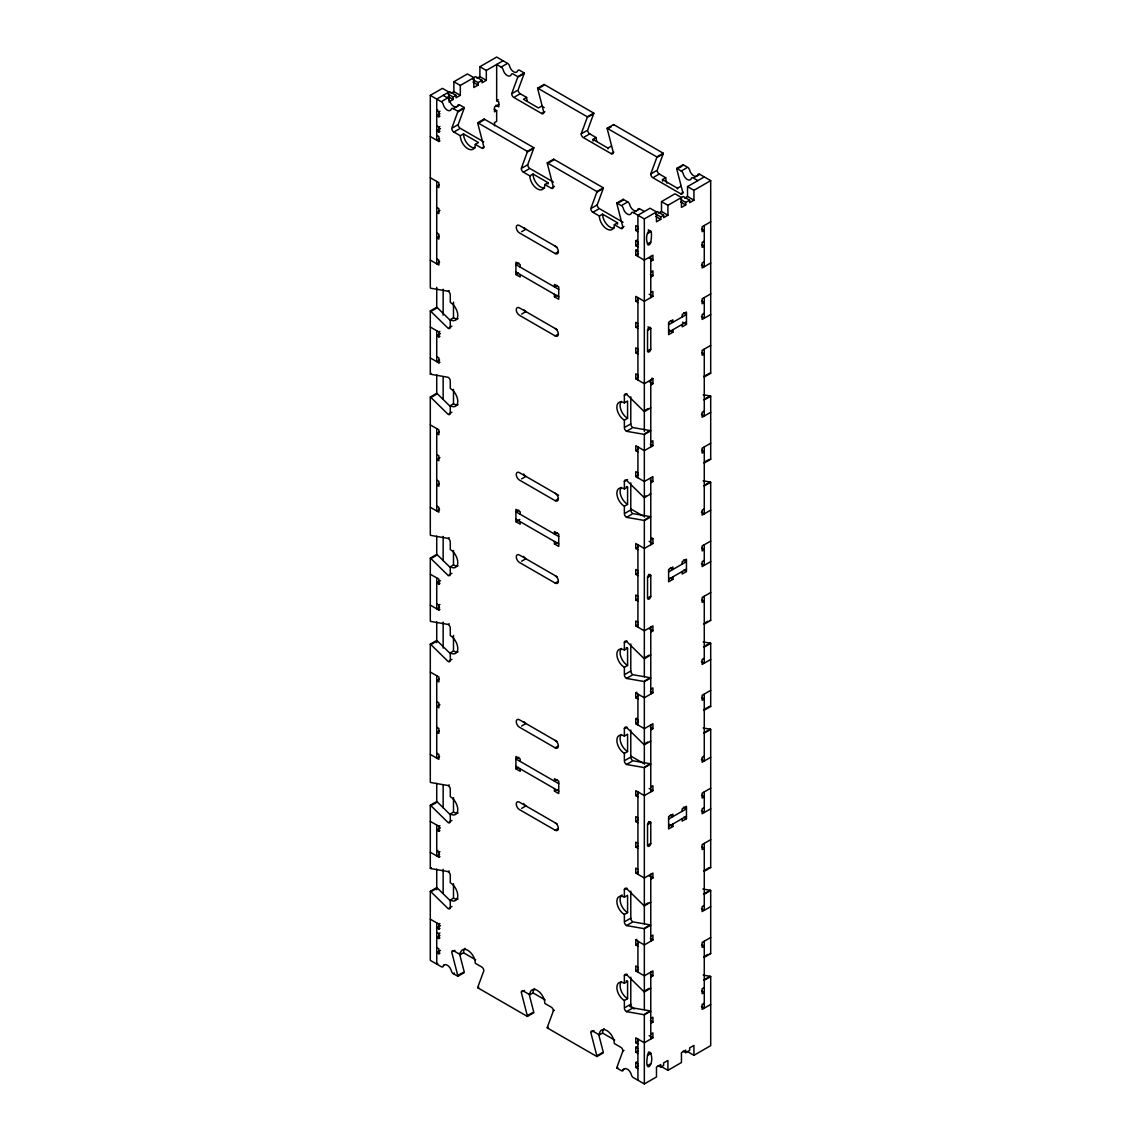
<?xml version="1.0" encoding="UTF-8"?>
<svg xmlns="http://www.w3.org/2000/svg" width="1141" height="1141" viewBox="0 0 1141 1141"><rect width="100%" height="100%" fill="white"/><g stroke="black" fill="none" stroke-linecap="round" stroke-linejoin="round"><path stroke-width="1.5" d="M443.15 95.359L447.657 97.969A3.024 1.754 60 0 1 449.682 100.779A6.047 3.494 60 0 0 453.719 106.398A6.047 3.494 60 0 0 457.755 105.443A3.024 1.754 60 0 1 459.766 104.958L464.287 107.554L457.869 111.262A3.024 1.754 60 0 1 457.769 111.918L451.75 128.334A3.024 1.754 60 0 0 453.89 132.042L460.308 135.75A10.597 6.119 60 0 0 467.796 148.715A10.597 6.119 60 0 0 475.284 144.394L478.507 142.539L463.517 133.896L460.308 135.75M452.82 127.706L458.169 124.626L464.202 108.21A3.024 1.754 60 0 0 464.287 107.554M596.714 141.07A10.597 6.119 60 0 1 596.187 137.576L589.769 133.868A3.024 1.754 60 0 1 587.629 130.16L593.648 113.758A3.024 1.754 60 0 0 593.734 113.102L544.086 84.434L537.668 88.142A3.024 1.754 60 0 0 537.753 88.898L543.786 112.26A3.024 1.754 60 0 1 541.647 113.501L513.821 97.441A3.024 1.754 60 0 1 511.681 93.733L517.7 77.317A3.024 1.754 60 0 0 517.8 76.661L524.218 72.967L519.697 70.357A3.024 1.754 60 0 0 517.686 70.842A6.047 3.494 60 0 1 513.65 71.797A6.047 3.494 60 0 1 509.613 66.178A3.024 1.754 60 0 0 507.588 63.368L496.663 57.05L479.89 66.734L479.89 76.618L486.308 80.326L486.308 70.442L503.081 60.758M524.218 72.967A3.024 1.754 60 0 1 524.118 73.609L518.1 90.025A3.024 1.754 60 0 0 520.239 93.733L526.657 97.441A10.597 6.119 60 0 0 527.185 100.921M482.786 147.489L483.855 146.861L477.822 123.499A3.024 1.754 60 0 1 477.737 122.743L484.155 119.035L533.817 147.702L527.384 151.411A3.024 1.754 60 0 1 527.299 152.067L521.266 168.469A3.024 1.754 60 0 0 523.405 172.177L529.838 175.885A10.597 6.119 60 0 0 537.325 188.864A10.597 6.119 60 0 0 544.813 184.542L548.022 182.688L533.047 174.031L529.838 175.885M522.336 167.855L527.698 164.76L533.717 148.359A3.024 1.754 60 0 0 533.817 147.702M666.929 183.159A10.597 6.119 60 0 1 665.716 177.725L659.284 174.017A3.024 1.754 60 0 1 657.145 170.309L663.178 153.892A3.024 1.754 60 0 0 663.263 153.236L613.616 124.569L607.183 128.277A3.024 1.754 60 0 0 607.283 129.033L613.302 152.409A3.024 1.754 60 0 1 611.162 153.65L583.336 137.576A3.024 1.754 60 0 1 581.197 133.868L587.23 117.466A3.024 1.754 60 0 0 587.315 116.81L593.734 113.102M544.813 184.542L551.231 188.236A3.024 1.754 60 0 0 553.371 187.01L547.352 163.634A3.024 1.754 60 0 1 547.266 162.878L553.685 159.169L603.332 187.837L596.914 191.545A3.024 1.754 60 0 1 596.829 192.201L590.796 208.618A3.024 1.754 60 0 0 592.935 212.326L599.353 216.02A10.597 6.119 60 0 0 606.855 228.999A10.597 6.119 60 0 0 614.343 224.677L617.552 222.823L602.576 214.166L599.353 216.02M591.865 207.99L597.214 204.909L603.247 188.493A3.024 1.754 60 0 0 603.332 187.837M704.724 375.902L703.655 376.53A3.024 1.754 60 0 0 704.268 376.986L710.7 373.278L710.7 180.62L699.761 174.302A3.024 1.754 60 0 0 697.736 174.787A6.047 3.494 60 0 1 693.699 175.757A6.047 3.494 60 0 1 689.663 170.137A3.024 1.754 60 0 0 687.652 167.313L683.131 164.718L676.713 168.426A3.024 1.754 60 0 0 676.798 169.182L682.831 192.544A3.024 1.754 60 0 1 680.692 193.785L652.866 177.725A3.024 1.754 60 0 1 650.727 174.017L656.76 157.601A3.024 1.754 60 0 0 656.845 156.945L663.263 153.236M554.44 1010.213L553.371 1010.84L547.352 1027.242A3.024 1.754 60 0 0 547.266 1027.898L596.914 1056.566L603.332 1052.858A3.024 1.754 60 0 0 603.247 1052.102L598.725 1034.573M623.97 1050.362L622.9 1050.975L616.882 1067.391A3.024 1.754 60 0 0 616.782 1068.033L621.303 1070.643A3.024 1.754 60 0 0 623.314 1070.158A6.047 3.494 60 0 1 627.35 1069.203A6.047 3.494 60 0 1 631.387 1074.822A3.024 1.754 60 0 0 633.412 1077.632L644.337 1083.95L656.474 1076.947L656.474 1067.063L660.753 1064.596L660.753 1067.063L658.186 1065.58M449.212 290.627L448.142 291.24L430.913 288.259A3.024 1.754 60 0 1 430.3 288.003L430.3 95.359L442.437 88.356L448.855 92.064L448.855 100.294M453.876 81.753L460.308 85.447L460.308 95.345L453.876 91.637L453.876 81.753L467.411 73.937L473.829 77.645L473.829 87.529L478.108 85.062L478.108 82.594L472.973 79.628M448.855 92.064L436.732 99.067L436.732 140.257L439.585 138.603M460.308 85.447L475.612 76.618L482.03 80.326L482.03 82.794L486.308 80.326M451.023 93.277L453.876 91.637M477.038 78.258L479.89 76.618M442.309 101.05L447.657 97.969M495.95 105.243L498.802 106.897L498.802 101.948L496.663 100.708L496.663 64.467L501.17 67.077L506.518 63.982M447.999 94.033L453.134 96.999L456.029 95.345L456.029 97.812L460.308 95.345M478.108 82.594L482.03 80.326M448.855 101.948L453.134 99.481L453.134 96.999M437.802 109.978L436.732 110.591L438.871 111.832L439.941 111.219M439.941 113.686L436.732 115.541L438.871 116.781L439.941 116.154M430.3 95.359L441.239 101.677A3.024 1.754 60 0 1 443.264 104.487A6.047 3.494 60 0 0 447.301 110.107A6.047 3.494 60 0 0 451.337 109.151A3.024 1.754 60 0 1 453.348 108.666L458.696 105.571M457.769 111.918L463.132 108.837M518.77 76.704L524.118 73.609M436.732 125.838L438.871 127.079L439.941 126.451M440.469 128.619L436.732 130.787L438.871 132.014L439.941 131.4M496.663 100.708L498.26 99.78M511.681 93.733L517.03 90.638M498.802 104.416L494.524 106.897L494.524 111.832L496.663 110.606L496.663 121.303L494.524 122.543L494.524 125.838M453.89 132.042L459.238 128.947M514.891 96.814L520.239 93.733M430.3 136.549L438.871 141.498L439.941 140.871M478.892 122.886L484.24 119.791A3.024 1.754 60 0 1 484.155 119.035M538.823 88.285L541.761 86.588M542.032 86.431L543.102 85.803M526.657 97.441L523.448 99.296L538.424 107.939L541.647 106.084L544.214 107.568M541.647 113.501L544.856 111.647M439.299 184.913L436.732 186.397L438.871 187.623L438.871 182.688L430.3 177.739M527.299 152.067L532.647 148.972M588.3 116.838L593.648 113.758M439.941 210.486L436.732 212.34L438.871 213.581L438.871 208.632L436.732 207.391M581.197 133.868L586.56 130.787M523.405 172.177L528.768 169.096M584.406 136.963L589.769 133.868M549.491 162.407L553.77 159.925A3.024 1.754 60 0 1 553.685 159.169M608.353 128.42L611.291 126.722M593.092 141.085A10.597 6.119 60 0 1 592.978 139.43L596.187 137.576M439.299 236.401L436.732 237.884L438.871 239.111L438.871 234.176L436.732 232.935M607.925 148.843A10.597 6.119 60 0 0 607.953 148.088L611.162 146.233M552.301 187.623L554.44 186.397M611.162 153.65L613.844 152.095M439.585 262.188L436.732 263.828L436.732 181.448M521.622 231.694L525.915 229.227A4.535 2.624 60 0 1 524.147 227.615M596.829 192.201L602.177 189.121M657.829 156.987L663.178 153.892M650.727 174.017L656.075 170.922M592.935 212.326L598.283 209.231M653.936 177.097L659.284 174.017M614.343 224.677L620.761 228.385A3.024 1.754 60 0 0 622.9 227.145L616.882 203.783A3.024 1.754 60 0 1 616.782 203.027L623.2 199.318L627.721 201.914A3.024 1.754 60 0 1 629.732 204.738A6.047 3.494 60 0 0 636.25 210.871M450.253 406.438L437.345 393.759A3.024 1.754 60 0 0 436.732 393.303L430.3 396.997A3.024 1.754 60 0 1 430.913 397.467L448.142 414.368A3.024 1.754 60 0 0 450.281 413.128L450.281 405.711A10.597 6.119 60 0 0 457.769 401.39A10.597 6.119 60 0 0 450.281 388.411L450.281 380.994A3.024 1.754 60 0 0 448.142 377.3L430.913 374.305A3.024 1.754 60 0 1 430.3 374.063L430.3 310.951L436.732 307.243A3.024 1.754 60 0 1 437.345 307.699L450.253 320.379M619.021 202.542L622.23 200.688M677.868 168.554L682.161 166.087M430.3 310.951A3.024 1.754 60 0 1 430.913 311.407L436.276 308.327M662.621 181.219A10.597 6.119 60 0 1 662.493 179.579L665.716 177.725M518.77 263L515.917 264.655L558.733 289.372M622.373 205.009L627.721 201.914M676.713 168.426L681.234 171.022L686.582 167.941M520.196 267.122L520.196 264.655L515.917 262.188L515.917 274.539L518.485 273.056M557.122 247.255L519.483 225.519A4.535 2.624 60 0 0 516.274 227.373A4.535 2.624 60 0 0 519.483 232.935L555.168 253.53L558.02 251.89M616.782 203.027L621.303 205.622A3.024 1.754 60 0 1 623.314 208.432A6.047 3.494 60 0 0 627.35 214.066A6.047 3.494 60 0 0 631.387 213.096A3.024 1.754 60 0 1 633.412 212.611L638.76 209.53M694.413 177.397L699.761 174.302M677.454 188.978A10.597 6.119 60 0 0 677.483 188.222L680.692 186.368M430.913 311.407L448.142 328.308A3.024 1.754 60 0 0 450.281 327.082L450.281 319.665L453.49 317.811A10.597 6.119 60 0 0 458.097 318.639M661.495 201.615L667.913 205.323L667.913 215.207L661.495 211.499L661.495 201.615L675.016 193.799L681.448 197.507L681.448 207.391L685.727 204.924L685.727 202.456L680.592 199.49M710.7 180.62L693.928 190.305L693.928 200.188L687.51 196.48L687.51 186.596L704.268 176.912M430.3 327.053L438.871 332.002L439.941 331.389M621.831 227.772L623.97 226.531M680.692 193.785L683.373 192.244M449.212 327.695L451.893 326.155M440.469 333.543L436.732 335.711L438.871 336.952L439.941 336.324M633.412 212.611L644.337 218.929L656.474 211.926L656.474 221.81L660.753 219.343L660.753 216.876L655.619 213.909M667.913 205.323L683.231 196.48L689.649 200.188L689.649 202.656L693.928 200.188M658.642 213.139L661.495 211.499M684.657 198.135L687.51 196.48M637.919 226.759L635.779 225.519L635.779 230.468L638.461 228.913M660.753 216.876L663.634 215.207L663.634 217.674L667.913 215.207M685.727 202.456L689.649 200.188M557.022 285.407L554.44 286.89L554.44 284.423L558.733 286.89L558.733 299.256L554.44 296.788L554.44 294.307M647.546 233.548L650.769 231.694L648.63 230.468M637.919 246.941L635.779 245.7L635.779 240.765L636.849 240.138M635.779 245.7L638.461 244.16M439.585 360.014L436.732 361.654L436.732 330.762M521.622 314.089L525.915 311.607A4.535 2.624 60 0 1 524.147 309.995M430.3 357.946L438.871 362.895L439.941 362.282M554.44 296.788L557.022 295.305M650.769 261.36L652.909 260.119L652.909 255.185L644.337 260.119L635.779 255.185L635.779 250.236L636.849 249.622M647.546 243.846L650.769 241.992C654.335 221.753 643.339 232.365 647.546 243.846A2.268 1.312 -60 0 0 649.158 244.773A2.268 1.312 -60 0 0 650.769 241.992M635.779 255.185L638.461 253.63M430.3 374.063L431.384 373.435M710.7 221.81L702.129 226.759L702.129 231.694L704.268 230.468L701.701 228.984M430.913 397.467L436.276 394.372M650.769 272.071L652.909 270.831L652.909 275.78L650.769 277.006M704.268 241.179L702.129 242.405L702.129 247.355L704.268 246.114L701.701 244.63M557.122 329.635L519.483 307.899A4.535 2.624 60 0 0 516.274 309.753A4.535 2.624 60 0 0 519.483 315.315L555.168 335.91L558.02 334.27M450.281 405.711L453.49 403.857A10.597 6.119 60 0 0 458.097 404.698M650.769 292.666L652.909 291.426L652.909 296.375L644.337 301.31L635.779 296.375L635.779 301.31L638.347 299.826M704.268 261.774L702.129 263L702.129 267.95L710.7 263M449.212 413.741L451.893 412.201M439.299 432.054L436.732 433.537L438.871 434.778L438.871 429.829L430.3 424.894M637.919 323.559L635.779 322.318L635.779 327.267L638.347 325.784M647.546 330.348L650.769 328.494A2.268 1.312 -60 0 0 649.158 327.567A2.268 1.312 -60 0 0 647.546 330.348L647.546 350.943A2.268 1.312 -60 0 0 649.158 351.87A2.268 1.312 -60 0 0 650.769 349.089L650.769 328.494L647.903 326.854M710.7 293.893L702.129 298.842L702.129 303.791L704.268 302.55L701.701 301.067M668.597 324.786L686.44 314.488L683.587 312.848M439.941 457.641L436.732 459.495L438.871 460.722L438.871 455.787L436.732 454.546M668.597 332.202L686.44 321.905M637.919 349.089L635.779 347.862L635.779 352.797L638.347 351.314M704.268 313.262L702.129 314.488L702.129 319.437L710.7 314.488M672.89 329.72L672.89 332.202L668.612 334.67L668.612 322.318L672.89 319.837L672.89 322.318L670.323 320.835M682.175 316.956L682.175 314.488L686.454 312.021L686.454 324.372L682.175 326.839L682.175 324.372M647.546 350.943L650.769 349.089M439.299 483.542L436.732 485.025L438.871 486.266L438.871 481.317L436.732 480.09M637.919 375.047L635.779 373.806L635.779 378.755L638.347 377.272M650.769 384.931L652.909 383.69L652.909 378.755L644.337 383.69L635.779 378.755M710.7 345.395L702.129 350.33L702.129 355.279L704.268 354.038L701.701 352.555M630.788 396.826L630.788 423.882A3.024 1.754 60 0 0 632.927 427.59L650.156 430.571A3.024 1.754 60 0 1 650.769 430.813L644.337 434.521A3.024 1.754 60 0 0 643.724 434.279L626.509 431.298A3.024 1.754 60 0 1 624.369 427.59L624.369 420.173A10.597 6.119 60 0 1 616.867 407.194A10.597 6.119 60 0 1 624.369 402.873L624.369 395.456L627.037 393.916M439.585 509.328L436.732 510.983L436.732 428.602M624.369 402.873L627.579 401.019L627.579 418.319L624.369 420.173M521.622 478.849L525.915 476.382A4.535 2.624 60 0 1 524.732 475.44M624.369 395.456A3.024 1.754 60 0 1 626.509 394.215L643.724 411.131L647.746 408.806M705.794 375.289L706.864 374.676M707.948 374.048L709.017 373.435M625.439 426.962L630.788 423.882M626.509 431.298L631.857 428.203M430.3 396.997L430.3 535.158A3.024 1.754 60 0 0 430.913 535.414L448.142 538.395L449.212 537.768M644.793 433.651L650.156 430.571M704.724 399.05L710.087 395.97A3.024 1.754 60 0 1 710.7 396.212L710.7 459.324L704.268 463.032A3.024 1.754 60 0 1 703.812 462.704M449.212 623.827L448.142 624.441L430.913 621.46A3.024 1.754 60 0 1 430.3 621.203L430.3 558.106L436.732 554.398A3.024 1.754 60 0 1 437.345 554.854L450.253 567.533M710.7 396.212L704.268 399.92A3.024 1.754 60 0 0 703.655 399.678M430.3 558.106A3.024 1.754 60 0 1 430.913 558.562L436.276 555.467M518.77 510.155L515.917 511.796L558.733 536.512M650.769 441.981L652.909 440.74L652.909 445.689L644.337 450.638L635.779 445.689L635.779 450.638L638.461 449.083M704.268 411.088L702.129 412.329L702.129 417.264L710.7 412.329M520.196 514.277L520.196 511.796L515.917 509.328L515.917 521.694L519.768 519.469M558.605 495.251L519.483 472.674A4.535 2.624 60 0 0 516.274 474.528A4.535 2.624 60 0 0 519.483 480.09L555.168 500.685L558.02 499.031M430.913 558.562L448.142 575.463A3.024 1.754 60 0 0 450.281 574.223L450.281 566.806L453.49 564.952A10.597 6.119 60 0 0 458.097 565.793M449.212 574.85L451.893 573.295M440.469 580.698L436.732 582.851L438.871 584.092L439.941 583.479M630.788 482.871L630.788 509.927A3.024 1.754 60 0 0 632.927 513.635L650.156 516.616A3.024 1.754 60 0 1 650.769 516.873L644.337 520.581A3.024 1.754 60 0 0 643.724 520.325L626.509 517.344A3.024 1.754 60 0 1 624.369 513.635L624.369 506.219A10.597 6.119 60 0 1 616.867 493.24A10.597 6.119 60 0 1 624.369 488.918L624.369 481.502L627.579 479.648M637.919 472.873L635.779 471.632L635.779 476.581L638.461 475.041M624.369 488.918L627.579 487.064L627.579 504.365L624.369 506.219M710.7 443.221L702.129 448.156L702.129 453.105L704.268 451.865L701.701 450.381M557.022 532.562L554.44 534.045L554.44 531.578L558.733 534.045L558.733 546.396L554.44 543.929L554.44 541.462M436.732 603.86L438.871 605.101L439.941 604.488M650.769 482.757L652.909 481.531L652.909 476.581L644.337 481.531L635.779 476.581M439.585 607.155L436.732 608.809L436.732 577.917M521.622 561.229L525.915 558.762A4.535 2.624 60 0 1 523.633 556.366M430.3 605.101L438.871 610.05L439.941 609.422M554.44 543.929L557.022 542.446M644.793 496.563L645.877 495.936M704.724 461.962L705.794 461.335M706.336 461.035L709.017 459.481M625.439 513.022L630.788 509.927M626.509 517.344L631.857 514.249M644.793 519.711L650.156 516.616M704.724 485.11L710.087 482.015A3.024 1.754 60 0 1 710.7 482.272L710.7 620.419L704.268 624.127A3.024 1.754 60 0 1 703.655 623.671M449.212 784.922L448.142 785.536L430.913 782.555A3.024 1.754 60 0 1 430.3 782.312L430.3 644.152L436.732 640.443A3.024 1.754 60 0 1 437.345 640.9L450.253 653.579M710.7 482.272L704.268 485.98A3.024 1.754 60 0 0 703.655 485.724M430.3 644.152A3.024 1.754 60 0 1 430.913 644.608L436.276 641.513M557.122 576.775L519.483 555.054A4.535 2.624 60 0 0 516.274 556.908A4.535 2.624 60 0 0 519.483 562.47L555.168 583.065L558.02 581.411M430.913 644.608L448.142 661.509A3.024 1.754 60 0 0 450.281 660.282L450.281 652.866L453.49 651.012A10.597 6.119 60 0 0 458.097 651.839M651.839 537.953L652.909 538.581L652.909 543.515L644.337 548.464L635.779 543.515L635.779 548.464L638.347 546.981M650.769 539.807L652.909 538.581M704.268 508.915L702.129 510.155L702.129 515.09L710.7 510.155M449.212 660.896L451.893 659.355M439.299 679.209L436.732 680.692L438.871 681.919L438.871 676.984L430.3 672.035M637.919 570.7L635.779 569.473L635.779 574.408L638.347 572.925M647.546 577.503L650.769 575.649A2.268 1.312 -60 0 0 649.158 574.722A2.268 1.312 -60 0 0 647.546 577.503L647.546 598.098A2.268 1.312 -60 0 0 649.158 599.025A2.268 1.312 -60 0 0 650.769 596.244L650.769 575.649L648.63 574.408M710.7 541.048L702.129 545.997L702.129 550.932L704.268 549.691L701.701 548.208M668.597 571.941L686.44 561.643L683.587 559.989M439.941 704.781L436.732 706.636L438.871 707.876L438.871 702.927L436.732 701.701M668.597 579.357L686.44 569.059M637.919 596.244L635.779 595.003L635.779 599.952L638.347 598.469M704.268 560.402L702.129 561.643L702.129 566.592L710.7 561.643M672.89 576.875L672.89 579.343L668.612 581.824L668.612 569.459L672.89 566.991L672.89 569.459L670.323 567.976M682.175 564.11L682.175 561.629L686.454 559.161L686.454 571.527L682.175 573.994L682.175 571.527M647.546 598.098L650.769 596.244M439.299 730.696L436.732 732.18L438.871 733.406L438.871 728.471L436.732 727.231M637.919 622.187L635.779 620.961L635.779 625.896L638.347 624.412M710.7 592.536L702.129 597.485L702.129 602.419L704.268 601.193L701.701 599.71M630.788 643.966L630.788 671.022A3.024 1.754 60 0 0 632.927 674.73L650.156 677.711A3.024 1.754 60 0 1 650.769 677.968L644.337 681.676A3.024 1.754 60 0 0 643.724 681.419L626.509 678.439A3.024 1.754 60 0 1 624.369 674.73L624.369 667.314A10.597 6.119 60 0 1 616.867 654.349A10.597 6.119 60 0 1 624.369 650.013L624.369 642.597L627.037 641.057M650.769 632.085L652.909 630.845L652.909 625.896L644.337 630.845L635.779 625.896M439.585 756.483L436.732 758.123L436.732 675.743M624.369 650.013L627.579 648.159L627.579 665.46L624.369 667.314M521.622 726.004L525.915 723.522A4.535 2.624 60 0 1 524.147 721.911M624.369 642.597A3.024 1.754 60 0 1 626.509 641.37L643.724 658.271L649.086 655.176M704.724 623.057L707.948 621.203M625.439 674.117L630.788 671.022M626.509 678.439L631.857 675.344M644.793 680.806L650.156 677.711M704.724 646.205L710.087 643.11A3.024 1.754 60 0 1 710.7 643.367L710.7 706.479L704.268 710.187A3.024 1.754 60 0 1 703.655 709.731L704.724 709.103M710.7 643.367L704.268 647.075A3.024 1.754 60 0 0 703.655 646.819M449.212 870.968L448.142 871.596L430.913 868.601A3.024 1.754 60 0 1 430.3 868.358L430.3 805.246L436.732 801.538A3.024 1.754 60 0 1 437.345 801.995L450.253 814.674M430.3 805.246A3.024 1.754 60 0 1 430.913 805.703L436.276 802.622M518.77 757.296L515.917 758.95L558.733 783.667M637.919 699.019L635.779 697.779L635.779 692.844L636.849 692.216M635.779 697.779L638.461 696.238M650.769 689.135L652.909 687.895L652.909 692.844L644.337 697.779L635.779 692.844M704.268 658.243L702.129 659.469L702.129 664.419L710.7 659.469M520.196 761.418L520.196 758.95L515.917 756.483L515.917 768.834L518.485 767.351M557.122 741.55L519.483 719.814A4.535 2.624 60 0 0 516.274 721.668A4.535 2.624 60 0 0 519.483 727.231L555.168 747.826L558.02 746.185M430.913 805.703L448.142 822.618A3.024 1.754 60 0 0 450.281 821.377L450.281 813.961L453.49 812.107A10.597 6.119 60 0 0 458.097 812.934M430.3 821.363L438.871 826.298L439.941 825.685M449.212 821.991L451.893 820.45M440.469 827.838L436.732 830.006L438.871 831.247L439.941 830.619M650.769 729.912L652.909 728.671L652.909 723.736L644.337 728.671L635.779 723.736L635.779 718.787L636.849 718.174M630.788 730.026L630.788 757.082A3.024 1.754 60 0 0 632.927 760.79L650.156 763.771A3.024 1.754 60 0 1 650.769 764.014L644.337 767.722A3.024 1.754 60 0 0 643.724 767.479L626.509 764.484A3.024 1.754 60 0 1 624.369 760.79L624.369 753.374A10.597 6.119 60 0 1 616.867 740.395A10.597 6.119 60 0 1 624.369 736.073L624.369 728.657L627.037 727.117M635.779 723.736L638.461 722.182M624.369 736.073L627.579 734.219L627.579 751.52L624.369 753.374M710.7 690.362L702.129 695.311L702.129 700.246L704.268 699.019L701.701 697.536M557.022 779.717L554.44 781.2L554.44 778.718L558.733 781.2L558.733 793.551L554.44 791.084L554.44 788.602M437.802 850.402L436.732 851.015L438.871 852.256L439.941 851.628M439.585 854.309L436.732 855.964L436.732 825.057M521.622 808.384L525.915 805.903A4.535 2.624 60 0 1 523.633 803.506M430.3 852.256L438.871 857.191L439.941 856.577M554.44 791.084L557.022 789.601M624.369 728.657A3.024 1.754 60 0 1 626.509 727.416L643.724 744.317L647.746 742.007M705.794 708.49L706.864 707.876M707.948 707.249L709.017 706.636M430.3 868.358L431.384 867.745M625.439 760.163L630.788 757.082M626.509 764.484L631.857 761.404M644.793 766.852L650.156 763.771M704.724 732.251L710.087 729.17A3.024 1.754 60 0 1 710.7 729.413L710.7 867.574L704.268 871.282A3.024 1.754 60 0 1 703.655 870.825L709.017 867.731M459.395 953.234L464.202 971.818A3.024 1.754 60 0 1 464.287 972.574L457.869 976.282L453.348 973.687A3.024 1.754 60 0 1 451.337 970.863A6.047 3.494 60 0 0 447.301 965.243A6.047 3.494 60 0 0 443.264 966.213A3.024 1.754 60 0 1 441.239 966.698L430.3 960.38L430.3 891.306L436.732 887.598A3.024 1.754 60 0 1 437.345 888.055L450.253 900.734M710.7 729.413L704.268 733.121A3.024 1.754 60 0 0 703.655 732.879M430.3 891.306A3.024 1.754 60 0 1 430.913 891.763L436.276 888.668M557.122 823.93L519.483 802.209A4.535 2.624 60 0 0 516.274 804.048A4.535 2.624 60 0 0 519.483 809.611L555.168 830.206L558.02 828.566M430.913 891.763L448.142 908.664A3.024 1.754 60 0 0 450.281 907.423L450.281 900.007L453.49 898.152A10.597 6.119 60 0 0 458.097 898.994M650.769 786.962L652.909 785.721L652.909 790.67L644.337 795.605L635.779 790.67L635.779 795.605L638.347 794.122M704.268 756.069L702.129 757.296L702.129 762.245L710.7 757.296M449.212 908.051L451.893 906.496M430.3 919.19L438.871 924.124L439.941 923.511M440.469 925.679L436.732 927.833L438.871 929.074L439.941 928.46M436.732 932.368L438.871 933.609L439.941 932.981M637.919 817.855L635.779 816.614L635.779 821.563L638.347 820.079M439.941 935.463L436.732 937.317L438.871 938.544L439.941 937.931M647.546 824.643L650.769 822.789L650.769 843.399A2.268 1.312 -60 0 1 649.158 846.166A2.268 1.312 -60 0 1 647.546 845.253L647.546 824.643A2.268 1.312 -60 0 1 649.158 821.877A2.268 1.312 -60 0 1 650.769 822.789L648.63 821.563M710.7 788.203L702.129 793.138L702.129 798.087L704.268 796.846L701.701 795.363M440.469 950.382L436.732 952.55L438.871 953.79L439.941 953.163M668.597 819.095L686.44 808.798L683.587 807.143M668.597 826.498L686.44 816.2M452.82 951.537L454.959 950.31M637.919 843.399L635.779 842.158L635.779 847.093L638.347 845.609M704.268 807.557L702.129 808.798L702.129 813.733L710.7 808.798M672.89 824.03L672.89 826.498L668.612 828.965L668.612 816.614L672.89 814.132L672.89 816.614L670.323 815.13M682.175 811.251L682.175 808.784L686.454 806.316L686.454 818.668L682.175 821.135L682.175 818.668M437.802 963.46L436.732 964.088L436.732 922.898M647.546 845.253L650.769 843.399M457.869 976.282A3.024 1.754 60 0 0 457.769 975.526L451.75 952.165A3.024 1.754 60 0 1 453.89 950.924L460.308 954.632L463.517 952.778A10.597 6.119 60 0 1 465.1 948.371M443.378 965.457L444.448 964.844M453.348 973.687L454.418 973.059M457.769 975.526L463.132 972.446M637.919 869.342L635.779 868.101L635.779 873.05L638.347 871.567M710.7 839.69L702.129 844.625L702.129 849.574L704.268 848.333L701.701 846.85M630.788 891.121L630.788 918.177A3.024 1.754 60 0 0 632.927 921.885L650.156 924.866A3.024 1.754 60 0 1 650.769 925.109L644.337 928.817A3.024 1.754 60 0 0 643.724 928.574L626.509 925.593A3.024 1.754 60 0 1 624.369 921.885L624.369 914.469A10.597 6.119 60 0 1 616.867 901.49A10.597 6.119 60 0 1 624.369 897.168L624.369 889.752L627.037 888.211M650.769 879.226L652.909 878L652.909 873.05L644.337 878L635.779 873.05M624.369 897.168L627.579 895.314L627.579 912.615L624.369 914.469M528.982 993.597L533.717 1011.967A3.024 1.754 60 0 1 533.817 1012.723L527.384 1016.431L477.737 987.764L478.806 987.136M624.369 889.752A3.024 1.754 60 0 1 626.509 888.511L643.724 905.426L648.017 902.945M625.439 921.258L630.788 918.177M626.509 925.593L631.857 922.498M522.336 991.686L524.489 990.445M644.793 927.947L650.156 924.866M704.724 893.36L710.087 890.265A3.024 1.754 60 0 1 710.7 890.508L710.7 953.619L704.268 957.328A3.024 1.754 60 0 1 703.655 956.871M527.384 1016.431A3.024 1.754 60 0 0 527.299 1015.675L521.266 992.299A3.024 1.754 60 0 1 523.405 991.058L529.838 994.767L533.047 992.912A10.597 6.119 60 0 1 534.63 988.52M710.7 890.508L704.268 894.216A3.024 1.754 60 0 0 703.655 893.973M637.919 946.16L635.779 944.933L635.779 939.984L636.849 939.371M635.779 944.933L638.461 943.379M650.769 936.276L652.909 935.05L652.909 939.984L644.337 944.933L635.779 939.984M704.268 905.383L702.129 906.624L702.129 911.559L710.7 906.624M527.299 1015.675L532.647 1012.58M630.788 977.167L630.788 1004.223A3.024 1.754 60 0 0 632.927 1007.931L650.156 1010.912A3.024 1.754 60 0 1 650.769 1011.168L644.337 1014.877A3.024 1.754 60 0 0 643.724 1014.62L626.509 1011.639A3.024 1.754 60 0 1 624.369 1007.931L624.369 1000.514A10.597 6.119 60 0 1 616.867 987.55A10.597 6.119 60 0 1 624.369 983.214L624.369 975.797L627.037 974.257M637.919 967.169L635.779 965.942L635.779 970.877L638.461 969.337M624.369 983.214L627.579 981.36L627.579 998.66L624.369 1000.514M547.266 1027.898L548.336 1027.285M710.7 937.517L702.129 942.452L702.129 947.401L704.268 946.16L701.701 944.677M650.769 977.053L652.909 975.826L652.909 970.877L644.337 975.826L635.779 970.877M624.369 975.797A3.024 1.754 60 0 1 626.509 974.571L643.724 991.472L649.086 988.377M704.724 956.258L707.948 954.404M625.439 1007.318L630.788 1004.223M626.509 1011.639L631.857 1008.544M591.865 1031.821L594.005 1030.594M596.914 1056.566A3.024 1.754 60 0 0 596.829 1055.81L590.796 1032.434A3.024 1.754 60 0 1 592.935 1031.207L599.353 1034.916L602.576 1033.061A10.597 6.119 60 0 1 604.145 1028.654M644.793 1014.007L650.156 1010.912M704.724 979.406L710.087 976.311A3.024 1.754 60 0 1 710.7 976.568L710.7 1045.641L693.928 1055.325L687.51 1051.617M710.7 976.568L704.268 980.276A3.024 1.754 60 0 0 703.655 980.019M650.769 1018.457L652.909 1017.216L652.909 1022.165L650.769 1023.406M704.268 987.564L702.129 988.805L702.129 993.74L704.268 992.499L701.701 991.016M596.829 1055.81L602.177 1052.715M650.769 1034.103L652.909 1032.876L652.909 1037.811L644.337 1042.76L635.779 1037.811L635.779 1042.76L638.461 1041.22M704.268 1003.21L702.129 1004.451L702.129 1009.4L710.7 1004.451M637.919 1053.471L635.779 1052.23L635.779 1047.295L636.849 1046.668M635.779 1052.23L638.461 1050.69M616.782 1068.033L617.851 1067.42M622.373 1070.03L624.512 1068.789M647.546 1055.325L650.769 1053.471A2.268 1.312 -60 0 0 649.158 1052.544A2.268 1.312 -60 0 0 647.546 1055.325C643.98 1075.564 654.977 1064.952 650.769 1053.471L648.359 1052.073M637.919 1068.703L635.779 1067.477L635.779 1062.528L636.849 1061.914M635.779 1067.477L638.461 1065.922M647.546 1065.623L650.769 1063.769M660.753 1067.063L663.634 1065.394L663.634 1062.927L667.913 1060.46L667.913 1070.344L661.495 1066.635M683.159 1051.161L685.727 1052.644L689.649 1050.376L689.649 1047.909L693.928 1045.441L693.928 1055.325M667.913 1070.344L681.448 1062.528L681.448 1052.644L685.727 1050.176L685.727 1052.644M703.198 394.772L710.087 395.97M703.198 480.832L710.087 482.015M703.198 641.927L710.087 643.11M703.198 727.972L710.087 729.17M702.899 889.024L710.087 890.265M703.198 975.127L710.087 976.311M517.8 76.661L513.279 74.065A3.024 1.754 60 0 0 511.268 74.55A6.047 3.494 60 0 1 507.232 75.506A6.047 3.494 60 0 1 503.195 69.886A3.024 1.754 60 0 0 501.17 67.077M537.668 88.142L587.315 116.81M607.183 128.277L656.845 156.945M697.85 180.62L693.343 178.01A3.024 1.754 60 0 0 691.318 178.495A6.047 3.494 60 0 1 687.281 179.465A6.047 3.494 60 0 1 683.245 173.846A3.024 1.754 60 0 0 681.234 171.022M479.89 66.734L486.308 70.442M687.51 186.596L693.928 190.305M592.978 139.43L607.953 148.088M662.493 179.579L677.483 188.222M472.973 82.095L478.108 85.062M680.592 201.957L685.727 204.924M494.096 109.122L496.663 110.606M449.597 91.637L456.029 95.345M657.216 211.499L663.634 215.207M656.474 211.926L650.056 208.218L637.919 215.221L637.919 256.411M447.999 96.514L453.134 99.481M655.619 216.376L660.753 219.343M644.337 211.513L639.83 208.903A3.024 1.754 60 0 0 637.805 209.388A6.047 3.494 60 0 1 637.206 210.343M453.348 108.666L457.869 111.262M477.737 122.743L527.384 151.411M547.266 162.878L596.914 191.545M648.202 229.911L650.769 231.395M701.415 265.069L704.268 266.709L704.268 225.519M483.741 141.855L460.308 128.334A3.024 1.754 60 0 1 458.169 124.626M553.485 182.132L529.838 168.469A3.024 1.754 60 0 1 527.698 164.76M623.015 222.267L599.353 208.618A3.024 1.754 60 0 1 597.214 204.909M635.779 230.468L637.919 231.694M475.284 144.394L481.716 148.102A3.024 1.754 60 0 0 483.855 146.861M635.779 240.765L637.919 241.992M436.732 135.308L438.871 136.549L438.871 141.498M635.779 250.236L637.919 251.476M649.158 257.966L652.909 260.119M650.341 274.296L652.909 275.78M701.415 316.556L704.268 318.196L704.268 297.601M649.158 294.207L652.909 296.375M682.603 322.147L686.454 324.372M635.779 301.31L637.919 302.55M669.04 329.977L672.89 332.202M635.779 327.267L637.919 328.494M515.917 272.071L558.733 296.788M515.917 274.539L520.196 277.006L520.196 274.539M635.779 352.797L637.919 354.038M651.839 378.142L652.909 378.755M436.732 258.893L438.871 260.119L438.871 265.069L430.3 260.119M649.158 381.536L652.909 383.69M701.415 414.383L704.268 416.037L704.268 349.089M650.341 444.206L652.909 445.689M635.779 450.638L637.919 451.865M436.732 356.719L438.871 357.946L438.871 362.895M650.341 480.047L652.909 481.531M701.415 512.209L704.268 513.864L704.268 446.93M630.588 508.8L642.811 515.86M701.415 563.697L704.268 565.351L704.268 544.756M649.158 541.362L652.909 543.515M683.887 570.044L686.454 571.527M635.779 548.464L637.919 549.691M670.323 577.859L672.89 579.343M635.779 574.408L637.919 575.649M515.917 519.212L558.733 543.929M515.917 521.694L520.196 524.161L520.196 521.694M635.779 599.952L637.919 601.193M436.732 506.034L438.871 507.274L438.871 512.209L430.3 507.274M649.158 628.677L652.909 630.845M701.415 661.538L704.268 663.178L704.268 596.244M650.341 691.36L652.909 692.844M430.3 574.208L438.871 579.157L438.871 584.092M635.779 718.787L637.919 720.028M650.341 727.188L652.909 728.671M701.415 759.364L704.268 761.004L704.268 694.07M630.588 755.955L642.811 763.015M701.415 810.852L704.268 812.506L704.268 791.897M649.158 788.502L652.909 790.67M683.887 817.184L686.454 818.668M635.779 795.605L637.919 796.846M669.04 824.273L672.89 826.498M635.779 821.563L637.919 822.789M515.917 766.367L558.733 791.084M515.917 768.834L520.196 771.302L520.196 768.834M635.779 847.093L637.919 848.333M436.732 753.188L438.871 754.415L438.871 759.364L430.3 754.415M649.158 875.832L652.909 878M701.415 908.678L704.268 910.333L704.268 843.399M650.341 938.501L652.909 939.984M650.341 974.343L652.909 975.826M701.415 1006.505L704.268 1008.159L704.268 941.225M629.761 1006.333L634.268 1008.944M650.341 1020.682L652.909 1022.165M649.158 1035.657L652.909 1037.811M635.779 1042.76L637.919 1044.001M635.779 1047.295L637.919 1048.522M463.517 952.778L475.64 959.781M533.047 992.912L545.17 999.915M602.576 1033.061L614.699 1040.064M436.732 947.615L438.871 948.841L438.871 953.79M635.779 1062.528L637.919 1063.769M650.769 256.411L650.769 297.601M650.769 379.982L650.769 446.93M650.769 477.822L650.769 544.756M650.769 627.136L650.769 694.07M650.769 724.963L650.769 791.897M650.769 874.291L650.769 941.225M650.769 972.118L650.769 1039.052M644.337 218.929L644.337 431.355M644.337 434.521L644.337 517.087M644.337 520.581L644.337 676.784M644.337 681.676L644.337 764.242M644.337 767.722L644.337 923.925M644.337 928.817L644.337 1009.571M644.337 1014.877L644.337 1083.95M637.919 297.601L637.919 379.982M637.919 446.93L637.919 477.822M637.919 544.756L637.919 627.136M637.919 694.07L637.919 724.963M637.919 791.897L637.919 874.291M637.919 941.225L637.919 972.118M637.919 1039.052L637.919 1080.242M453.49 302.151L453.49 317.811M453.49 389.452L453.49 403.857M453.49 550.547L453.49 564.952M453.49 635.352L453.49 651.012M453.49 797.687L453.49 812.107M453.49 883.747L453.49 898.152M443.15 289.272L443.15 315.201M443.15 376.73L443.15 399.207M443.15 536.413L443.15 560.616M443.15 622.145L443.15 648.074M443.15 785.293L443.15 807.771M443.15 869.271L443.15 893.417M438.871 111.832L438.871 116.781M438.871 127.079L438.871 132.014M438.871 332.002L438.871 336.952M438.871 605.101L438.871 610.05M438.871 826.298L438.871 831.247M438.871 852.256L438.871 857.191M438.871 924.124L438.871 929.074M438.871 933.609L438.871 938.544M436.732 287.29L436.732 308.041M436.732 374.747L436.732 393.759M436.732 536.17L436.732 555.182M436.732 621.902L436.732 642.64M436.732 783.311L436.732 802.337M436.732 869.014L436.732 889.709M710.7 373.278A3.024 1.754 60 0 1 710.087 372.822M710.7 459.324A3.024 1.754 60 0 1 710.23 458.996M613.701 125.325A3.024 1.754 60 0 1 613.616 124.569M544.129 84.99A3.024 1.754 60 0 1 544.086 84.434M683.231 165.474A3.024 1.754 60 0 1 683.131 164.718M710.7 620.419A3.024 1.754 60 0 1 710.23 620.091M710.7 706.479A3.024 1.754 60 0 1 710.087 706.022M710.7 867.574A3.024 1.754 60 0 1 710.23 867.246M710.7 953.619A3.024 1.754 60 0 1 710.23 953.291M477.737 987.764A3.024 1.754 60 0 1 477.822 987.108L483.855 970.691A3.024 1.754 60 0 0 481.716 966.983L475.284 963.275A10.597 6.119 60 0 0 467.796 950.31A10.597 6.119 60 0 0 460.308 954.632M622.9 1050.975A3.024 1.754 60 0 0 620.761 1047.267L614.343 1043.559A10.597 6.119 60 0 0 606.855 1030.58A10.597 6.119 60 0 0 599.353 1034.916M553.371 1010.84A3.024 1.754 60 0 0 551.231 1007.132L544.813 1003.424A10.597 6.119 60 0 0 537.325 990.445A10.597 6.119 60 0 0 529.838 994.767M627.579 998.66A10.597 6.119 60 0 1 620.989 990.331A10.597 6.119 60 0 1 621.303 981.659M626.338 980.775A10.597 6.119 60 0 1 627.579 981.36M643.724 991.472A3.024 1.754 60 0 0 644.337 991.928L650.769 988.22A3.024 1.754 60 0 1 650.456 988.02M627.579 912.615A10.597 6.119 60 0 1 620.718 903.472A10.597 6.119 60 0 1 622.059 894.929M643.724 905.426A3.024 1.754 60 0 0 644.337 905.883L650.769 902.174A3.024 1.754 60 0 1 650.456 901.961M448.142 785.536A3.024 1.754 60 0 1 450.281 789.244L450.281 796.66A10.597 6.119 60 0 1 457.769 809.639A10.597 6.119 60 0 1 450.281 813.961M448.142 871.596A3.024 1.754 60 0 1 450.281 875.304L450.281 882.706A10.597 6.119 60 0 1 457.769 895.685A10.597 6.119 60 0 1 450.281 900.007M555.168 822.804A4.535 2.624 60 0 1 558.377 828.352A4.535 2.624 60 0 1 555.168 830.206M555.168 740.409A4.535 2.624 60 0 1 558.377 745.972A4.535 2.624 60 0 1 555.168 747.826M627.579 751.52A10.597 6.119 60 0 1 620.989 743.176A10.597 6.119 60 0 1 621.303 734.519M643.724 744.317A3.024 1.754 60 0 0 644.337 744.788L650.769 741.08A3.024 1.754 60 0 1 650.456 740.866M627.579 665.46A10.597 6.119 60 0 1 620.989 657.13A10.597 6.119 60 0 1 621.303 648.459M626.338 647.575A10.597 6.119 60 0 1 627.579 648.159M643.724 658.271A3.024 1.754 60 0 0 644.337 658.728L650.769 655.02A3.024 1.754 60 0 1 650.456 654.82M448.142 538.395A3.024 1.754 60 0 1 450.281 542.103L450.281 549.506A10.597 6.119 60 0 1 457.769 562.484A10.597 6.119 60 0 1 450.281 566.806M448.142 624.441A3.024 1.754 60 0 1 450.281 628.149L450.281 635.566A10.597 6.119 60 0 1 457.769 648.544A10.597 6.119 60 0 1 450.281 652.866M555.168 575.649A4.535 2.624 60 0 1 558.377 581.211A4.535 2.624 60 0 1 555.168 583.065M524.147 474.756A4.535 2.624 60 0 1 523.633 473.986M555.168 493.269A4.535 2.624 60 0 1 558.377 498.831A4.535 2.624 60 0 1 555.168 500.685M627.579 504.365A10.597 6.119 60 0 1 620.989 496.035A10.597 6.119 60 0 1 621.303 487.364M626.338 486.48A10.597 6.119 60 0 1 627.579 487.064M624.369 481.502A3.024 1.754 60 0 1 626.509 480.275L643.724 497.176A3.024 1.754 60 0 0 644.337 497.633L650.769 493.925A3.024 1.754 60 0 1 650.156 493.468M627.579 418.319A10.597 6.119 60 0 1 620.989 409.976A10.597 6.119 60 0 1 621.303 401.318M643.724 411.131A3.024 1.754 60 0 0 644.337 411.587L650.769 407.879A3.024 1.754 60 0 1 650.456 407.665M448.142 291.24A3.024 1.754 60 0 1 450.281 294.949L450.281 302.365A10.597 6.119 60 0 1 457.769 315.344A10.597 6.119 60 0 1 450.281 319.665M555.168 328.494A4.535 2.624 60 0 1 558.377 334.056A4.535 2.624 60 0 1 555.168 335.91M555.168 246.114A4.535 2.624 60 0 1 558.377 251.676A4.535 2.624 60 0 1 555.168 253.53M623.3 200.074A3.024 1.754 60 0 1 623.2 199.318M475.112 147.831A10.597 6.119 60 0 1 467.439 143.766A10.597 6.119 60 0 1 463.517 133.896M544.628 187.965A10.597 6.119 60 0 1 536.969 183.901A10.597 6.119 60 0 1 533.047 174.031M548.022 182.688A10.597 6.119 60 0 1 547.922 184.043M614.158 228.1A10.597 6.119 60 0 1 606.499 224.05A10.597 6.119 60 0 1 602.576 214.166M617.552 222.823A10.597 6.119 60 0 1 617.452 224.192"/></g></svg>
